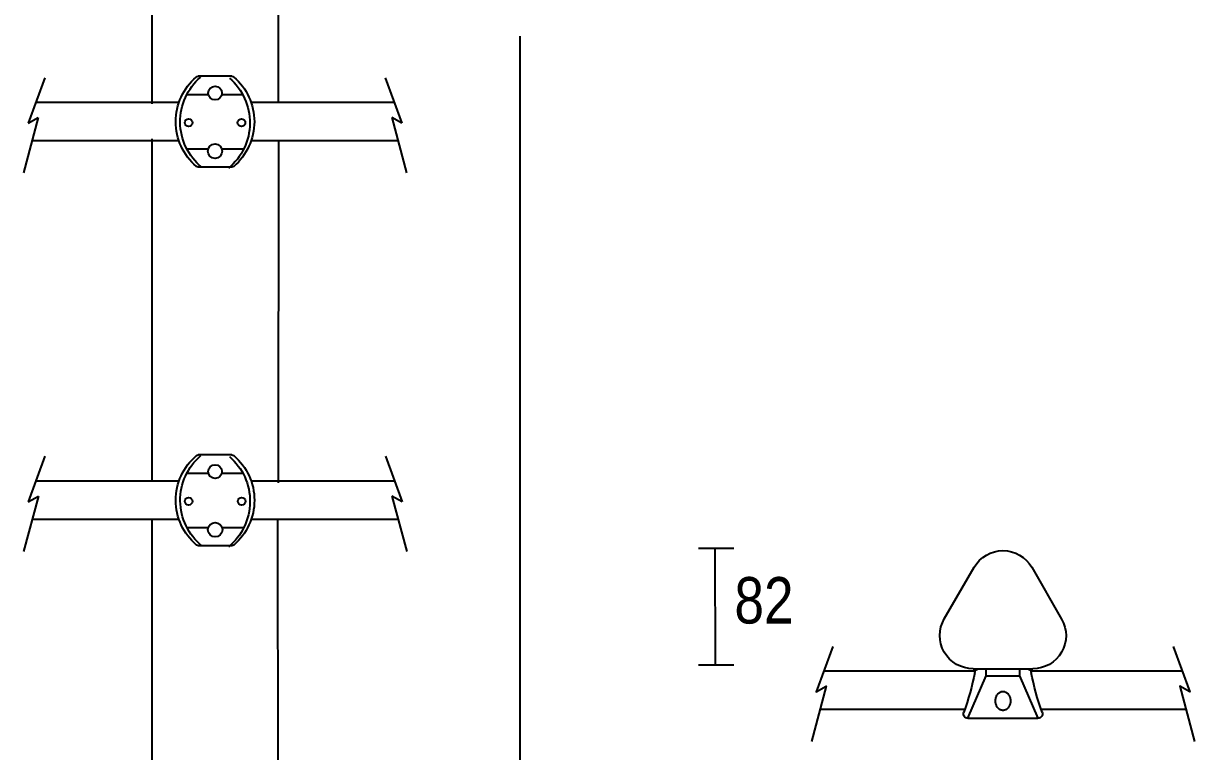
# Model space of a CAD drawing. Extents: x 7 to 173, y 7 to 300.
# Drawn here: x 8.9 to 173, y 82.7 to 184.8 of the extents above; entities that cross this region are included whole.
import ezdxf

# ---------------------------------------------------------------- set-up
doc = ezdxf.new("R2010")
doc.units = 0
doc.layers.add('LIVELLO_1', color=160, linetype='Continuous')
doc.styles.add('STD', font='txt')

# ---------------------------------------------------------------- blocks, each defined once
blk = doc.blocks.new('AI9-BLK1')
at = {"layer": 'LIVELLO_1', "color": 7}
for p, q in [((-61.33, 21.21), (-61.33, 69.19)), ((-43.63, 21.31), (-43.6, 69.09)), ((-9.76, -80.37), (-9.76, 30.72)), ((-76.37, 24.9), (-78.7, 18.5)), ((-50.15, 25.09), (-54.87, 25.09)), ((-28.65, 24.9), (-26.32, 18.5)), ((-57.57, 21.41), (-77.64, 21.41)), ((-56.47, 22.52), (-53.45, 22.52)), ((-51.57, 22.52), (-48.55, 22.52)), ((-27.38, 21.41), (-47.45, 21.41)), ((-77.27, 19.33), (-79.35, 11.55)), ((-78.7, 18.5), (-77.27, 19.33)), ((-26.32, 18.5), (-27.75, 19.33)), ((-27.75, 19.33), (-25.67, 11.55)), ((-57.56, 16.04), (-78.15, 16.04)), ((-61.33, -31.76), (-61.33, 16.31)), ((-56.47, 14.94), (-53.51, 14.94)), ((-51.51, 14.94), (-48.55, 14.94)), ((-26.87, 16.04), (-47.45, 16.04)), ((-43.63, -31.89), (-43.58, 16.2)), ((-50.16, 12.36), (-54.85, 12.36)), ((-76.36, -28.17), (-78.68, -34.57)), ((-50.14, -27.98), (-54.86, -27.98)), ((-28.64, -28.17), (-26.31, -34.57)), ((-56.46, -30.55), (-53.43, -30.55)), ((-51.56, -30.55), (-48.53, -30.55)), ((-57.56, -31.66), (-77.63, -31.66)), ((-27.37, -31.66), (-47.44, -31.66)), ((-77.26, -33.74), (-79.34, -41.52)), ((-78.68, -34.57), (-77.26, -33.74)), ((-26.31, -34.57), (-27.74, -33.74)), ((-27.74, -33.74), (-25.65, -41.52)), ((-57.55, -37.03), (-78.13, -37.03)), ((-61.34, -80.29), (-61.33, -37.09)), ((-26.86, -37.03), (-47.44, -37.03)), ((-43.65, -80.29), (-43.7, -37.09)), ((-56.46, -38.13), (-53.49, -38.13)), ((-51.5, -38.13), (-48.53, -38.13)), ((-50.15, -40.71), (-54.84, -40.71)), ((15.21, -41.07), (20.18, -41.07)), ((17.61, -57.29), (17.55, -41.13)), ((61.91, -43.73), (66.1, -50.99)), ((15.21, -57.39), (20.18, -57.39)), ((53.96, -58.31), (32.76, -58.31)), ((53.71, -57.96), (62.08, -57.96)), ((54.53, -57.96), (61.24, -57.96)), ((55.51, -58.94), (55.51, -57.96)), ((60.26, -58.94), (60.26, -57.96)), ((62.8, -64.88), (60.26, -58.94)), ((83.02, -58.31), (61.82, -58.31)), ((52.53, -63.67), (32.25, -63.67)), ((83.53, -63.67), (63.25, -63.67)), ((52.97, -64.88), (62.78, -64.88))]:
    blk.add_line(p, q, dxfattribs=at)
for points in [[(34.03, -54.81), (31.7, -61.21), (33.13, -60.39), (31.04, -68.16)], [(81.75, -54.81), (84.08, -61.21), (82.65, -60.39), (84.73, -68.16)], [(52.97, -64.88), (55.51, -58.94), (60.26, -58.94)], [(57.89, -61.12), (57.97, -61.12), (58.05, -61.13), (58.13, -61.15), (58.21, -61.18), (58.28, -61.22), (58.36, -61.26), (58.43, -61.31), (58.5, -61.37), (58.56, -61.44), (58.63, -61.51), (58.68, -61.59), (58.73, -61.67), (58.78, -61.76), (58.82, -61.85), (58.85, -61.95), (58.88, -62.04), (58.9, -62.15), (58.92, -62.25), (58.93, -62.35), (58.93, -62.46), (58.93, -62.57), (58.92, -62.67), (58.9, -62.77), (58.88, -62.87), (58.85, -62.97), (58.82, -63.07), (58.78, -63.16), (58.73, -63.25), (58.68, -63.33), (58.63, -63.41), (58.56, -63.48), (58.5, -63.54), (58.43, -63.6), (58.36, -63.65), (58.28, -63.7), (58.21, -63.73), (58.13, -63.76), (58.05, -63.78), (57.97, -63.8), (57.89, -63.8), (57.81, -63.8), (57.72, -63.78), (57.64, -63.76), (57.57, -63.73), (57.49, -63.7), (57.42, -63.65), (57.34, -63.6), (57.28, -63.54), (57.21, -63.48), (57.15, -63.41), (57.09, -63.33), (57.04, -63.25), (57, -63.16), (56.96, -63.07), (56.93, -62.97), (56.9, -62.87), (56.88, -62.77), (56.86, -62.67), (56.85, -62.57), (56.84, -62.46), (56.85, -62.35), (56.86, -62.25), (56.88, -62.15), (56.9, -62.04), (56.93, -61.95), (56.96, -61.85), (57, -61.76), (57.04, -61.67), (57.09, -61.59), (57.15, -61.51), (57.21, -61.44), (57.28, -61.37), (57.34, -61.31), (57.42, -61.26), (57.49, -61.22), (57.57, -61.18), (57.64, -61.15), (57.72, -61.13), (57.81, -61.12), (57.89, -61.12)]]:
    blk.add_lwpolyline(points, dxfattribs=at)
for centre, radius in [((-52.51, 22.75), 0.963), ((-56.22, 18.59), 0.534), ((-48.8, 18.59), 0.537), ((-52.51, 14.6), 1.01), ((-52.5, -30.32), 0.964), ((-56.21, -34.48), 0.533), ((-48.78, -34.48), 0.536), ((-52.49, -38.47), 1.01)]:
    blk.add_circle(centre, radius, dxfattribs=at)
for points, knots in [([(-55.12, 12.46), (-56.96, 14.02), (-58.01, 16.32), (-58.01, 18.73), (-58.01, 21.14), (-56.97, 23.42), (-55.14, 24.99)], [0, 0, 0, 0, 1, 1, 1, 2, 2, 2, 2]), ([(-54.37, 12.35), (-56.26, 13.89), (-57.37, 16.2), (-57.4, 18.64), (-57.42, 21.08), (-56.37, 23.4), (-54.52, 24.99)], [0, 0, 0, 0, 1, 1, 1, 2, 2, 2, 2]), ([(-50.5, 24.85), (-48.65, 23.26), (-47.6, 20.94), (-47.62, 18.5), (-47.65, 16.05), (-48.76, 13.75), (-50.64, 12.21)], [0, 0, 0, 0, 1, 1, 1, 2, 2, 2, 2]), ([(-55.11, -40.61), (-56.94, -39.05), (-58, -36.75), (-58, -34.34), (-58, -31.93), (-56.95, -29.65), (-55.12, -28.07)], [0, 0, 0, 0, 1, 1, 1, 2, 2, 2, 2]), ([(-54.36, -40.72), (-56.25, -39.18), (-57.35, -36.88), (-57.38, -34.43), (-57.41, -31.99), (-56.36, -29.67), (-54.5, -28.07)], [0, 0, 0, 0, 1, 1, 1, 2, 2, 2, 2]), ([(-50.49, -28.22), (-48.64, -29.8), (-47.58, -32.13), (-47.61, -34.57), (-47.64, -37.01), (-48.74, -39.32), (-50.63, -40.86)], [0, 0, 0, 0, 1, 1, 1, 2, 2, 2, 2]), ([(49.67, -50.94), (49.67, -50.94), (53.87, -43.72), (53.87, -43.72), (54.7, -42.28), (56.23, -41.4), (57.89, -41.4), (59.55, -41.4), (61.08, -42.29), (61.91, -43.73)], [0, 0, 0, 0, 1, 1, 1, 2, 2, 2, 3, 3, 3, 3]), ([(53.71, -57.96), (52.04, -57.96), (50.5, -57.07), (49.66, -55.62), (48.83, -54.17), (48.83, -52.38), (49.67, -50.94)], [0, 0, 0, 0, 1, 1, 1, 2, 2, 2, 2]), ([(66.1, -50.99), (66.93, -52.43), (66.93, -54.2), (66.1, -55.63), (65.27, -57.07), (63.74, -57.96), (62.08, -57.96)], [0, 0, 0, 0, 1, 1, 1, 2, 2, 2, 2]), ([(52.97, -64.88), (52.77, -64.88), (52.58, -64.78), (52.46, -64.62), (52.35, -64.45), (52.32, -64.24), (52.39, -64.05)], [0, 0, 0, 0, 1, 1, 1, 2, 2, 2, 2]), ([(63.38, -64.05), (63.45, -64.24), (63.42, -64.45), (63.31, -64.62), (63.19, -64.78), (63.01, -64.88), (62.8, -64.88)], [0, 0, 0, 0, 1, 1, 1, 2, 2, 2, 2])]:
    blk.add_open_spline(points, degree=3, knots=knots, dxfattribs=at)
for points in [[(-55.14, 24.99), (-55.06, 25.06), (-54.97, 25.09), (-54.87, 25.09)], [(-50.15, 25.09), (-50.05, 25.09), (-49.95, 25.06), (-49.88, 24.99)], [(-49.88, 24.99), (-48.05, 23.42), (-47, 21.14), (-47, 18.73)], [(-47, 18.73), (-47, 16.32), (-48.06, 14.02), (-49.89, 12.46)], [(-54.85, 12.36), (-54.95, 12.36), (-55.05, 12.39), (-55.12, 12.46)], [(-49.89, 12.46), (-49.97, 12.39), (-50.07, 12.36), (-50.16, 12.36)], [(-55.12, -28.07), (-55.05, -28.01), (-54.96, -27.98), (-54.86, -27.98)], [(-50.14, -27.98), (-50.04, -27.98), (-49.94, -28.01), (-49.87, -28.07)], [(-49.87, -28.07), (-48.04, -29.65), (-46.99, -31.93), (-46.99, -34.34)], [(-46.99, -34.34), (-46.99, -36.75), (-48.05, -39.05), (-49.88, -40.61)], [(-54.84, -40.71), (-54.94, -40.71), (-55.04, -40.68), (-55.11, -40.61)], [(-49.88, -40.61), (-49.96, -40.68), (-50.05, -40.71), (-50.15, -40.71)], [(53.93, -58.47), (53.57, -60.38), (53.06, -62.22), (52.39, -64.05)], [(53.93, -58.47), (53.98, -58.17), (54.24, -57.96), (54.53, -57.96)], [(61.24, -57.96), (61.54, -57.96), (61.79, -58.17), (61.85, -58.47)], [(63.38, -64.05), (62.71, -62.22), (62.21, -60.38), (61.85, -58.47)]]:
    blk.add_open_spline(points, degree=3, dxfattribs=at)
at = {"layer": 'LIVELLO_1', "color": 7, "insert": (20.26, -45.11), "char_height": 6.5011, "attachment_point": 1, "style": 'STD'}
blk.add_mtext('\\fArial Narrow|b0|i0;\\H6.5011;\\C7;82', dxfattribs=at)

msp = doc.modelspace()

# ---------------------------------------------------------------- block references
at = {"layer": 'LIVELLO_1', "color": 7}
msp.add_blockref('AI9-BLK1', (88.251116, 152.289757), dxfattribs=at)

doc.saveas('drawing.dxf')
